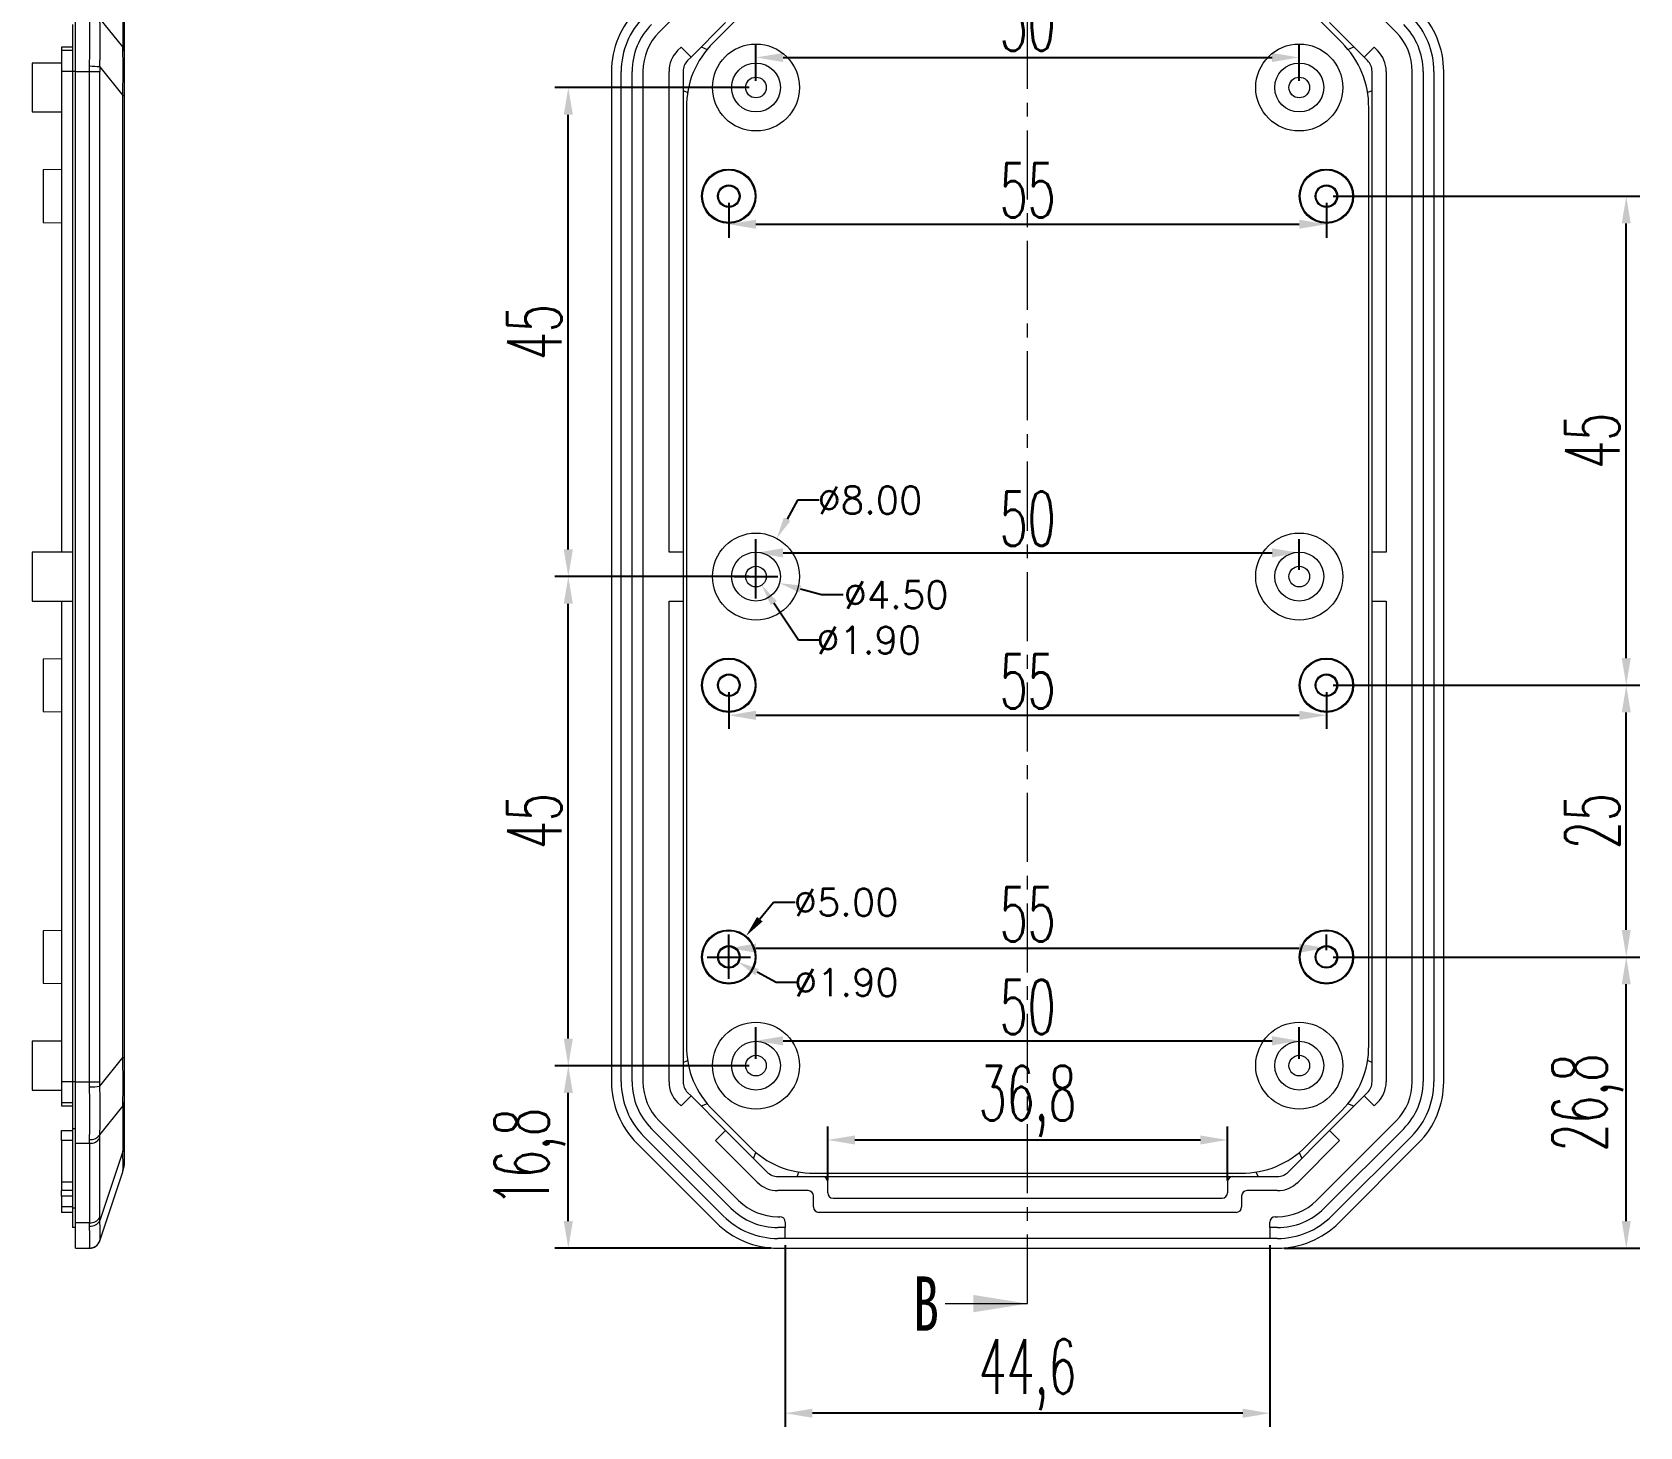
# Model space of a CAD drawing. Header units: inches. Extents: x 1153 to 4140, y 573 to 968.
# Drawn here: x 1985.4 to 2133.3, y 723.2 to 851.5 of the extents above; entities that cross this region are included whole.
import ezdxf

# ---------------------------------------------------------------- set-up
doc = ezdxf.new("R2010")
doc.units = ezdxf.units.IN
doc.linetypes.add('CENTER', pattern=[10.16, 6.35, -1.27, 1.27, -1.27])
doc.styles.add('SLDTEXTSTYLE2', font='TXT', dxfattribs={"width": 0.6, "bigfont": 'bigfont'})
doc.styles.add('SLDTEXTSTYLE6', font='TXT', dxfattribs={"width": 0.7})
doc.styles.get("Standard").update_dxf_attribs({"font": 'txt', "bigfont": 'gbcbig.shx'})
doc.dimstyles.new('2.5', dxfattribs={"dimtxt": 2.5, "dimasz": 2, "dimexe": 0.18, "dimexo": 0.0625, "dimgap": 0.09, "dimtad": 0, "dimtih": 1, "dimtoh": 1, "dimzin": 0, "dimdsep": 46, "dimtxsty": 'Standard', "dimcen": 2, "dimadec": 0, "dimazin": 0, "dimtfac": 1, "dimtofl": 0, "dimtmove": 0, "dimatfit": 3, "dimfxl": 1, "dimtolj": 1, "dimtzin": 0, "dimarcsym": 0})
doc.dimstyles.new('5', dxfattribs={"dimtxt": 5, "dimasz": 2.5, "dimexe": 1.25, "dimexo": 0.625, "dimtad": 1, "dimtxsty": 'SLDTEXTSTYLE2', "dimcen": 2.5, "dimclrd": 256, "dimclre": 256, "dimclrt": 256, "dimadec": 0, "dimazin": 0, "dimtfac": 1, "dimtmove": 0, "dimatfit": 3, "dimfxl": 1, "dimarcsym": 0})

# ---------------------------------------------------------------- blocks, each defined once
blk = doc.blocks.new('*D67')
at = {"lineweight": -2, "transparency": 16777216}
for p, q in [((2052, 847.02), (2052, 850.41)), ((2102, 847.02), (2102, 850.41)), ((2054.5, 849.16), (2099.5, 849.16))]:
    blk.add_line(p, q, dxfattribs=at)
at = {"transparency": 16777216}
for points in [[(2054.5, 849.57), (2054.5, 848.74), (2052, 849.16)], [(2099.5, 849.57), (2099.5, 848.74), (2102, 849.16)]]:
    blk.add_solid(points, dxfattribs=at)
at = {"layer": 'Defpoints', "color": 0, "transparency": 16777216}
for p in [(2102, 849.16), (2052, 846.39), (2102, 846.39)]:
    blk.add_point(p, dxfattribs=at)
at = {"transparency": 16777216, "insert": (2077, 852.28), "char_height": 5, "attachment_point": 5, "style": 'SLDTEXTSTYLE2'}
blk.add_mtext('50', dxfattribs=at)
blk = doc.blocks.new('*D68')
at = {"lineweight": -2, "transparency": 16777216}
for p, q in [((2049.5, 835.77), (2049.5, 832.56)), ((2104.5, 835.77), (2104.5, 832.56)), ((2052, 833.81), (2102, 833.81))]:
    blk.add_line(p, q, dxfattribs=at)
at = {"transparency": 16777216}
for points in [[(2052, 834.23), (2052, 833.4), (2049.5, 833.81)], [(2102, 834.23), (2102, 833.4), (2104.5, 833.81)]]:
    blk.add_solid(points, dxfattribs=at)
at = {"layer": 'Defpoints', "color": 0, "transparency": 16777216}
for p in [(2049.5, 836.39), (2104.5, 836.39), (2104.5, 833.81)]:
    blk.add_point(p, dxfattribs=at)
at = {"transparency": 16777216, "insert": (2077, 836.94), "char_height": 5, "attachment_point": 5, "style": 'SLDTEXTSTYLE2'}
blk.add_mtext('55', dxfattribs=at)
blk = doc.blocks.new('*D69')
at = {"lineweight": -2, "transparency": 16777216}
for p, q in [((2052, 802.02), (2052, 804.83)), ((2054.5, 803.58), (2099.5, 803.58)), ((2102, 802.02), (2102, 804.83))]:
    blk.add_line(p, q, dxfattribs=at)
at = {"transparency": 16777216}
for points in [[(2054.5, 804), (2054.5, 803.16), (2052, 803.58)], [(2099.5, 804), (2099.5, 803.16), (2102, 803.58)]]:
    blk.add_solid(points, dxfattribs=at)
at = {"layer": 'Defpoints', "color": 0, "transparency": 16777216}
for p in [(2102, 803.58), (2052, 801.39), (2102, 801.39)]:
    blk.add_point(p, dxfattribs=at)
at = {"transparency": 16777216, "insert": (2077, 806.71), "char_height": 5, "attachment_point": 5, "style": 'SLDTEXTSTYLE2'}
blk.add_mtext('50', dxfattribs=at)
blk = doc.blocks.new('*D70')
at = {"lineweight": -2, "transparency": 16777216}
for p, q in [((2049.5, 790.77), (2049.5, 787.38)), ((2104.5, 790.77), (2104.5, 787.38)), ((2052, 788.63), (2102, 788.63))]:
    blk.add_line(p, q, dxfattribs=at)
at = {"transparency": 16777216}
for points in [[(2052, 789.05), (2052, 788.21), (2049.5, 788.63)], [(2102, 789.05), (2102, 788.21), (2104.5, 788.63)]]:
    blk.add_solid(points, dxfattribs=at)
at = {"layer": 'Defpoints', "color": 0, "transparency": 16777216}
for p in [(2049.5, 791.39), (2104.5, 791.39), (2104.5, 788.63)]:
    blk.add_point(p, dxfattribs=at)
at = {"transparency": 16777216, "insert": (2077, 791.75), "char_height": 5, "attachment_point": 5, "style": 'SLDTEXTSTYLE2'}
blk.add_mtext('55', dxfattribs=at)
blk = doc.blocks.new('*D71')
at = {"lineweight": -2, "transparency": 16777216}
for p, q in [((2049.5, 767.02), (2049.5, 768.46)), ((2104.5, 767.02), (2104.5, 768.46)), ((2052, 767.21), (2102, 767.21))]:
    blk.add_line(p, q, dxfattribs=at)
at = {"transparency": 16777216}
for points in [[(2052, 767.62), (2052, 766.79), (2049.5, 767.21)], [(2102, 767.62), (2102, 766.79), (2104.5, 767.21)]]:
    blk.add_solid(points, dxfattribs=at)
at = {"layer": 'Defpoints', "color": 0, "transparency": 16777216}
for p in [(2104.5, 767.21), (2049.5, 766.39), (2104.5, 766.39)]:
    blk.add_point(p, dxfattribs=at)
at = {"transparency": 16777216, "insert": (2077, 770.33), "char_height": 5, "attachment_point": 5, "style": 'SLDTEXTSTYLE2'}
blk.add_mtext('55', dxfattribs=at)
blk = doc.blocks.new('*D72')
at = {"lineweight": -2, "transparency": 16777216}
for p, q in [((2052, 757.02), (2052, 759.93)), ((2102, 757.02), (2102, 759.93)), ((2054.5, 758.68), (2099.5, 758.68))]:
    blk.add_line(p, q, dxfattribs=at)
at = {"transparency": 16777216}
for points in [[(2054.5, 759.1), (2054.5, 758.26), (2052, 758.68)], [(2099.5, 759.1), (2099.5, 758.26), (2102, 758.68)]]:
    blk.add_solid(points, dxfattribs=at)
at = {"layer": 'Defpoints', "color": 0, "transparency": 16777216}
for p in [(2102, 758.68), (2052, 756.39), (2102, 756.39)]:
    blk.add_point(p, dxfattribs=at)
at = {"transparency": 16777216, "insert": (2077, 761.8), "char_height": 5, "attachment_point": 5, "style": 'SLDTEXTSTYLE2'}
blk.add_mtext('50', dxfattribs=at)
blk = doc.blocks.new('*D73')
at = {"lineweight": -2, "transparency": 16777216}
for p, q in [((2105.13, 766.39), (2133.35, 766.39)), ((2132.1, 742.09), (2132.1, 763.89)), ((2100.61, 739.59), (2133.35, 739.59))]:
    blk.add_line(p, q, dxfattribs=at)
at = {"transparency": 16777216}
for points in [[(2131.68, 763.89), (2132.51, 763.89), (2132.1, 766.39)], [(2131.68, 742.09), (2132.51, 742.09), (2132.1, 739.59)]]:
    blk.add_solid(points, dxfattribs=at)
at = {"layer": 'Defpoints', "color": 0, "transparency": 16777216}
for p in [(2104.5, 766.39), (2132.1, 766.39), (2099.99, 739.59)]:
    blk.add_point(p, dxfattribs=at)
at = {"transparency": 16777216, "insert": (2128.56, 752.99), "char_height": 5, "attachment_point": 5, "rotation": 90, "style": 'SLDTEXTSTYLE2'}
blk.add_mtext('26,8', dxfattribs=at)
blk = doc.blocks.new('*D74')
at = {"lineweight": -2, "transparency": 16777216}
for p, q in [((2105.13, 791.39), (2133.35, 791.39)), ((2132.1, 768.89), (2132.1, 788.89)), ((2105.13, 766.39), (2133.35, 766.39))]:
    blk.add_line(p, q, dxfattribs=at)
at = {"transparency": 16777216}
for points in [[(2131.68, 788.89), (2132.51, 788.89), (2132.1, 791.39)], [(2131.68, 768.89), (2132.51, 768.89), (2132.1, 766.39)]]:
    blk.add_solid(points, dxfattribs=at)
at = {"layer": 'Defpoints', "color": 0, "transparency": 16777216}
for p in [(2104.5, 791.39), (2132.1, 791.39), (2104.5, 766.39)]:
    blk.add_point(p, dxfattribs=at)
at = {"transparency": 16777216, "insert": (2128.97, 778.89), "char_height": 5, "attachment_point": 5, "rotation": 90, "style": 'SLDTEXTSTYLE2'}
blk.add_mtext('25', dxfattribs=at)
blk = doc.blocks.new('*D75')
at = {"lineweight": -2, "transparency": 16777216}
for p, q in [((2105.13, 836.39), (2133.35, 836.39)), ((2132.1, 793.89), (2132.1, 833.89)), ((2105.13, 791.39), (2133.35, 791.39))]:
    blk.add_line(p, q, dxfattribs=at)
at = {"transparency": 16777216}
for points in [[(2131.68, 833.89), (2132.51, 833.89), (2132.1, 836.39)], [(2131.68, 793.89), (2132.51, 793.89), (2132.1, 791.39)]]:
    blk.add_solid(points, dxfattribs=at)
at = {"layer": 'Defpoints', "color": 0, "transparency": 16777216}
for p in [(2104.5, 836.39), (2132.1, 836.39), (2104.5, 791.39)]:
    blk.add_point(p, dxfattribs=at)
at = {"transparency": 16777216, "insert": (2128.97, 813.89), "char_height": 5, "attachment_point": 5, "rotation": 90, "style": 'SLDTEXTSTYLE2'}
blk.add_mtext('45', dxfattribs=at)
blk = doc.blocks.new('*D76')
at = {"lineweight": -2, "transparency": 16777216}
for p, q in [((2051.38, 756.39), (2033.48, 756.39)), ((2034.73, 742.09), (2034.73, 753.89)), ((2053.39, 739.59), (2033.48, 739.59))]:
    blk.add_line(p, q, dxfattribs=at)
at = {"transparency": 16777216}
for points in [[(2034.31, 753.89), (2035.15, 753.89), (2034.73, 756.39)], [(2034.31, 742.09), (2035.15, 742.09), (2034.73, 739.59)]]:
    blk.add_solid(points, dxfattribs=at)
at = {"layer": 'Defpoints', "color": 0, "transparency": 16777216}
for p in [(2034.73, 756.39), (2052, 756.39), (2054.01, 739.59)]:
    blk.add_point(p, dxfattribs=at)
at = {"transparency": 16777216, "insert": (2031.19, 747.99), "char_height": 5, "attachment_point": 5, "rotation": 90, "style": 'SLDTEXTSTYLE2'}
blk.add_mtext('16,8', dxfattribs=at)
blk = doc.blocks.new('*D77')
at = {"lineweight": -2, "transparency": 16777216}
for p, q in [((2051.38, 801.39), (2033.48, 801.39)), ((2034.73, 758.89), (2034.73, 798.89)), ((2051.38, 756.39), (2033.48, 756.39))]:
    blk.add_line(p, q, dxfattribs=at)
at = {"transparency": 16777216}
for points in [[(2034.31, 798.89), (2035.15, 798.89), (2034.73, 801.39)], [(2034.31, 758.89), (2035.15, 758.89), (2034.73, 756.39)]]:
    blk.add_solid(points, dxfattribs=at)
at = {"layer": 'Defpoints', "color": 0, "transparency": 16777216}
for p in [(2034.73, 801.39), (2052, 801.39), (2052, 756.39)]:
    blk.add_point(p, dxfattribs=at)
at = {"transparency": 16777216, "insert": (2031.61, 778.89), "char_height": 5, "attachment_point": 5, "rotation": 90, "style": 'SLDTEXTSTYLE2'}
blk.add_mtext('45', dxfattribs=at)
blk = doc.blocks.new('*D78')
at = {"lineweight": -2, "transparency": 16777216}
for p, q in [((2051.38, 846.39), (2033.48, 846.39)), ((2034.73, 803.89), (2034.73, 843.89)), ((2051.38, 801.39), (2033.48, 801.39))]:
    blk.add_line(p, q, dxfattribs=at)
at = {"transparency": 16777216}
for points in [[(2034.31, 843.89), (2035.15, 843.89), (2034.73, 846.39)], [(2034.31, 803.89), (2035.15, 803.89), (2034.73, 801.39)]]:
    blk.add_solid(points, dxfattribs=at)
at = {"layer": 'Defpoints', "color": 0, "transparency": 16777216}
for p in [(2034.73, 846.39), (2052, 846.39), (2052, 801.39)]:
    blk.add_point(p, dxfattribs=at)
at = {"transparency": 16777216, "insert": (2031.61, 823.89), "char_height": 5, "attachment_point": 5, "rotation": 90, "style": 'SLDTEXTSTYLE2'}
blk.add_mtext('45', dxfattribs=at)
blk = doc.blocks.new('*D82')
at = {"lineweight": -2, "transparency": 16777216}
for p, q in [((2054.7, 739.87), (2054.7, 723.16)), ((2099.3, 739.87), (2099.3, 723.16)), ((2096.8, 724.41), (2057.2, 724.41))]:
    blk.add_line(p, q, dxfattribs=at)
at = {"transparency": 16777216}
for points in [[(2057.2, 724.83), (2057.2, 723.99), (2054.7, 724.41)], [(2096.8, 724.83), (2096.8, 723.99), (2099.3, 724.41)]]:
    blk.add_solid(points, dxfattribs=at)
at = {"layer": 'Defpoints', "color": 0, "transparency": 16777216}
for p in [(2054.7, 740.49), (2099.3, 740.49), (2054.7, 724.41)]:
    blk.add_point(p, dxfattribs=at)
at = {"transparency": 16777216, "insert": (2077, 727.95), "char_height": 5, "attachment_point": 5, "style": 'SLDTEXTSTYLE2'}
blk.add_mtext('44,6', dxfattribs=at)
blk = doc.blocks.new('*D83')
at = {"lineweight": -2, "transparency": 16777216}
for p, q in [((2058.6, 745.82), (2058.6, 750.81)), ((2095.4, 745.82), (2095.4, 750.81)), ((2061.1, 749.56), (2092.9, 749.56))]:
    blk.add_line(p, q, dxfattribs=at)
at = {"transparency": 16777216}
for points in [[(2061.1, 749.97), (2061.1, 749.14), (2058.6, 749.56)], [(2092.9, 749.97), (2092.9, 749.14), (2095.4, 749.56)]]:
    blk.add_solid(points, dxfattribs=at)
at = {"layer": 'Defpoints', "color": 0, "transparency": 16777216}
for p in [(2095.4, 749.56), (2058.6, 745.19), (2095.4, 745.19)]:
    blk.add_point(p, dxfattribs=at)
at = {"transparency": 16777216, "insert": (2077, 753.1), "char_height": 5, "attachment_point": 5, "style": 'SLDTEXTSTYLE2'}
blk.add_mtext('36,8', dxfattribs=at)
blk = doc.blocks.new('*D84')
at = {"color": 0, "lineweight": -2, "transparency": 16777216}
for p, q in [((2055.82, 808.43), (2054.86, 806.67)), ((2057.82, 808.43), (2055.82, 808.43)), ((2052, 799.39), (2052, 803.39)), ((2050, 801.39), (2054, 801.39))]:
    blk.add_line(p, q, dxfattribs=at)
at = {"color": 0, "transparency": 16777216}
blk.add_solid([(2054.57, 806.83), (2055.16, 806.51), (2053.91, 804.91)], dxfattribs=at)
at = {"layer": 'Defpoints', "color": 0, "transparency": 16777216}
for p in [(2053.91, 804.91), (2050.09, 797.88)]:
    blk.add_point(p, dxfattribs=at)
at = {"color": 0, "transparency": 16777216, "insert": (2062.49, 808.43), "char_height": 2.5, "attachment_point": 5}
blk.add_mtext('\\A1;∅8.00', dxfattribs=at)
blk = doc.blocks.new('*D85')
at = {"color": 0, "lineweight": -2, "transparency": 16777216}
for p, q in [((2052, 799.39), (2052, 803.39)), ((2050, 801.39), (2054, 801.39)), ((2058.02, 799.71), (2056.09, 800.25)), ((2060.02, 799.71), (2058.02, 799.71))]:
    blk.add_line(p, q, dxfattribs=at)
at = {"color": 0, "transparency": 16777216}
blk.add_solid([(2056.18, 800.57), (2056, 799.93), (2054.17, 800.79)], dxfattribs=at)
at = {"layer": 'Defpoints', "color": 0, "transparency": 16777216}
for p in [(2049.83, 802), (2054.17, 800.79)]:
    blk.add_point(p, dxfattribs=at)
at = {"color": 0, "transparency": 16777216, "insert": (2064.9, 799.71), "char_height": 2.5, "attachment_point": 5}
blk.add_mtext('\\A1;∅4.50', dxfattribs=at)
blk = doc.blocks.new('*D86')
at = {"color": 0, "lineweight": -2, "transparency": 16777216}
for p, q in [((2052, 799.39), (2052, 803.39)), ((2050, 801.39), (2054, 801.39)), ((2055.92, 795.54), (2053.64, 798.94)), ((2057.92, 795.54), (2055.92, 795.54))]:
    blk.add_line(p, q, dxfattribs=at)
at = {"color": 0, "transparency": 16777216}
blk.add_solid([(2053.92, 799.13), (2053.36, 798.76), (2052.53, 800.61)], dxfattribs=at)
at = {"layer": 'Defpoints', "color": 0, "transparency": 16777216}
for p in [(2051.47, 802.18), (2052.53, 800.61)]:
    blk.add_point(p, dxfattribs=at)
at = {"color": 0, "transparency": 16777216, "insert": (2062.38, 795.54), "char_height": 2.5, "attachment_point": 5}
blk.add_mtext('\\A1;∅1.90', dxfattribs=at)
blk = doc.blocks.new('*D87')
at = {"color": 0, "lineweight": -2, "transparency": 16777216}
for p, q in [((2049.5, 764.39), (2049.5, 768.39)), ((2047.5, 766.39), (2051.5, 766.39)), ((2053.86, 764.04), (2052.1, 764.99)), ((2055.86, 764.04), (2053.86, 764.04))]:
    blk.add_line(p, q, dxfattribs=at)
at = {"color": 0, "transparency": 16777216}
blk.add_solid([(2052.26, 765.29), (2051.94, 764.7), (2050.34, 765.94)], dxfattribs=at)
at = {"layer": 'Defpoints', "color": 0, "transparency": 16777216}
for p in [(2048.66, 766.85), (2050.34, 765.94)]:
    blk.add_point(p, dxfattribs=at)
at = {"color": 0, "transparency": 16777216, "insert": (2060.32, 764.04), "char_height": 2.5, "attachment_point": 5}
blk.add_mtext('\\A1;∅1.90', dxfattribs=at)
blk = doc.blocks.new('*D88')
at = {"color": 0, "lineweight": -2, "transparency": 16777216}
for p, q in [((2053.62, 771.42), (2052.36, 769.87)), ((2055.62, 771.42), (2053.62, 771.42)), ((2049.5, 764.39), (2049.5, 768.39)), ((2047.5, 766.39), (2051.5, 766.39))]:
    blk.add_line(p, q, dxfattribs=at)
at = {"color": 0, "transparency": 16777216}
blk.add_solid([(2052.1, 770.08), (2052.61, 769.66), (2051.09, 768.33)], dxfattribs=at)
at = {"layer": 'Defpoints', "color": 0, "transparency": 16777216}
for p in [(2051.09, 768.33), (2047.91, 764.46)]:
    blk.add_point(p, dxfattribs=at)
at = {"color": 0, "transparency": 16777216, "insert": (2060.3, 771.42), "char_height": 2.5, "attachment_point": 5}
blk.add_mtext('\\A1;∅5.00', dxfattribs=at)

msp = doc.modelspace()

# ---------------------------------------------------------------- linework, layer by layer
at = {"color": 1, "linetype": 'CENTER', "lineweight": 0}
msp.add_line((2077, 734.498), (2077, 867.37), dxfattribs=at)
at = {"color": 7, "linetype": 'Continuous', "lineweight": 15}
for p, q in [((2050.408, 858.801), (2043.094, 851.487)), ((2110.907, 851.487), (2103.593, 858.801)), ((1993.731, 854.304), (1993.731, 850.132)), ((2051.368, 853.812), (2048.084, 850.527)), ((2105.917, 850.527), (2102.633, 853.812)), ((1989.385, 847.881), (1989.385, 853.538)), ((1993.731, 850.132), (1991.617, 852.759)), ((1993.885, 849.461), (1993.885, 853.633)), ((2049.208, 852.369), (2046.026, 849.187)), ((2107.975, 849.187), (2104.793, 852.369)), ((1989.085, 852.194), (1989.085, 847.881)), ((1989.085, 850.106), (1988.085, 850.106)), ((1988.085, 850.106), (1988.085, 849.79)), ((1988.085, 849.79), (1988.085, 847.881)), ((2044.791, 849.79), (2045.107, 850.106)), ((2045.107, 850.106), (2046.026, 849.187)), ((2046.968, 850.128), (2047.514, 849.902)), ((2106.487, 849.902), (2107.033, 850.128)), ((2108.894, 850.106), (2107.975, 849.187)), ((2108.894, 850.106), (2109.21, 849.79)), ((1988.085, 848.645), (1985.385, 848.645)), ((1985.385, 848.645), (1985.385, 846.395)), ((1988.085, 847.881), (1988.085, 803.638)), ((1989.085, 847.881), (1989.085, 754.908)), ((1989.385, 754.908), (1989.385, 847.881)), ((1989.385, 847.881), (1990.664, 847.881)), ((1990.664, 847.881), (1991.613, 847.881)), ((1990.664, 754.908), (1990.664, 847.881)), ((1991.613, 754.908), (1991.613, 847.881)), ((1991.617, 848.287), (1993.731, 845.66)), ((2038.7, 847.881), (2038.7, 754.908)), ((2039.6, 754.908), (2039.6, 847.881)), ((2040.6, 754.908), (2040.6, 847.881)), ((2041.6, 847.881), (2041.6, 754.908)), ((2044, 803.638), (2044, 847.881)), ((2045.3, 847.881), (2045.3, 803.639)), ((2046.026, 849.187), (2045.711, 848.871)), ((2108.29, 848.871), (2107.975, 849.187)), ((2108.7, 803.639), (2108.7, 847.881)), ((2110, 847.881), (2110, 803.638)), ((2112.4, 754.908), (2112.4, 847.881)), ((2113.4, 847.881), (2113.4, 754.908)), ((2114.4, 847.881), (2114.4, 754.908)), ((2115.3, 754.908), (2115.3, 847.881)), ((1985.385, 846.395), (1985.385, 844.145)), ((1993.731, 757.13), (1993.731, 845.66)), ((1993.731, 845.66), (1993.885, 845.66)), ((1993.885, 757.13), (1993.885, 845.66)), ((2045.708, 845.934), (2045.3, 846.103)), ((2108.7, 846.103), (2108.292, 845.934)), ((1985.385, 844.145), (1988.085, 844.145)), ((2045.6, 844.532), (2045.6, 758.258)), ((2108.4, 758.258), (2108.4, 844.532)), ((1988.085, 838.837), (1986.385, 838.808)), ((1986.385, 838.808), (1986.385, 833.982)), ((1986.385, 833.982), (1988.085, 833.952)), ((1988.085, 803.645), (1985.385, 803.645)), ((1985.385, 803.645), (1985.385, 801.395)), ((1989.085, 803.638), (1988.085, 803.638)), ((2045.3, 803.639), (2044, 803.638)), ((2045.3, 803.639), (2045.3, 799.139)), ((2110, 803.638), (2108.7, 803.639)), ((2108.7, 799.139), (2108.7, 803.639)), ((1985.385, 801.395), (1985.385, 799.145)), ((1985.385, 799.145), (1989.085, 799.145)), ((1988.085, 799.139), (1989.085, 799.139)), ((1988.085, 799.139), (1988.085, 799.138)), ((1988.085, 799.138), (1989.085, 799.138)), ((1988.085, 799.138), (1988.085, 754.908)), ((2044, 799.138), (2045.3, 799.139)), ((2044, 754.908), (2044, 799.138)), ((2045.3, 799.139), (2045.3, 754.908)), ((2108.7, 799.139), (2110, 799.138)), ((2108.7, 754.908), (2108.7, 799.139)), ((2110, 799.138), (2110, 754.908)), ((1988.085, 793.837), (1986.385, 793.808)), ((1986.385, 793.808), (1986.385, 788.982)), ((1986.385, 788.982), (1988.085, 788.952)), ((1988.085, 768.837), (1986.385, 768.808)), ((1986.385, 768.808), (1986.385, 763.982)), ((1986.385, 763.982), (1988.085, 763.952)), ((1988.085, 758.645), (1985.385, 758.645)), ((1985.385, 758.645), (1985.385, 756.395)), ((1985.385, 756.395), (1985.385, 754.145)), ((1991.617, 754.503), (1993.731, 757.13)), ((1993.731, 757.13), (1993.885, 757.13)), ((2045.3, 756.686), (2045.708, 756.855)), ((2108.7, 756.686), (2108.292, 756.855)), ((1988.085, 754.908), (1988.085, 752.999)), ((1989.085, 754.908), (1989.085, 750.595)), ((1989.385, 754.908), (1990.664, 754.908)), ((1989.385, 749.252), (1989.385, 754.908)), ((1990.664, 754.908), (1991.613, 754.908)), ((1985.385, 754.145), (1988.085, 754.145)), ((1993.885, 749.156), (1993.885, 753.328)), ((2046.026, 753.603), (2045.107, 752.683)), ((2045.711, 753.919), (2046.026, 753.603)), ((2046.026, 753.603), (2049.208, 750.421)), ((2104.793, 750.421), (2107.975, 753.603)), ((2107.975, 753.603), (2108.29, 753.919)), ((2108.894, 752.683), (2107.975, 753.603)), ((1988.085, 752.999), (1988.085, 752.683)), ((1988.085, 752.683), (1989.085, 752.683)), ((1991.617, 750.03), (1993.731, 752.658)), ((1993.731, 752.658), (1993.731, 748.485)), ((2045.107, 752.683), (2044.791, 752.999)), ((2047.514, 752.888), (2046.968, 752.661)), ((2048.084, 752.262), (2051.368, 748.978)), ((2102.633, 748.978), (2105.917, 752.262)), ((2107.033, 752.661), (2106.487, 752.888)), ((2109.21, 752.999), (2108.894, 752.683)), ((1988.085, 749.501), (1988.085, 750.421)), ((1988.085, 750.421), (1989.085, 750.421)), ((1989.085, 750.595), (1989.085, 743.281)), ((2049.701, 743.281), (2042.387, 750.595)), ((2043.094, 751.302), (2050.408, 743.989)), ((2048.289, 749.501), (2049.208, 750.421)), ((2049.208, 750.421), (2053.024, 746.605)), ((2100.977, 746.605), (2104.793, 750.421)), ((2103.593, 743.989), (2110.907, 751.302)), ((2111.614, 750.595), (2104.3, 743.281)), ((2105.712, 749.501), (2104.793, 750.421)), ((1988.085, 749.501), (1988.085, 745.686)), ((1989.085, 749.501), (1988.085, 749.501)), ((1989.385, 749.252), (1990.664, 749.252)), ((1989.385, 741.938), (1989.385, 749.252)), ((1990.664, 749.252), (1990.664, 741.938)), ((1991.613, 742.421), (1991.613, 749.735)), ((2041.044, 749.252), (2048.357, 741.938)), ((2048.994, 742.574), (2041.68, 749.888)), ((2052.105, 745.686), (2048.289, 749.501)), ((2105.712, 749.501), (2101.896, 745.686)), ((2112.321, 749.888), (2105.007, 742.574)), ((2105.644, 741.938), (2112.957, 749.252)), ((1993.731, 748.485), (1991.617, 742.143)), ((2051.767, 747.862), (2051.993, 748.408)), ((2102.008, 748.408), (2102.234, 747.862)), ((1991.617, 740.29), (1993.731, 746.633)), ((1993.747, 746.797), (1993.846, 747.101)), ((2054.014, 746.195), (2058.1, 746.195)), ((2055.792, 746.195), (2055.961, 746.603)), ((2057.363, 746.495), (2096.638, 746.495)), ((2058.1, 746.195), (2095.9, 746.195)), ((2095.9, 746.195), (2099.987, 746.195)), ((2098.209, 746.195), (2098.04, 746.603)), ((1988.085, 745.686), (1988.085, 744.895)), ((1989.085, 744.895), (1988.085, 744.895)), ((1988.085, 744.395), (1988.085, 744.895)), ((1988.085, 744.395), (1988.085, 743.395)), ((2056.8, 744.895), (2054.014, 744.895)), ((2057.3, 743.395), (2057.3, 744.395)), ((2058.6, 744.695), (2058.6, 745.695)), ((2095.4, 745.695), (2095.4, 744.695)), ((2096.7, 744.395), (2096.7, 743.395)), ((2099.987, 744.895), (2097.2, 744.895)), ((1988.085, 743.395), (1988.085, 742.895)), ((1989.085, 742.895), (1988.085, 742.895)), ((1989.085, 743.281), (1989.085, 741.495)), ((2096.2, 742.895), (2057.8, 742.895)), ((2059.1, 744.195), (2094.9, 744.195)), ((1989.385, 741.495), (1989.085, 741.495)), ((1990.664, 741.938), (1989.385, 741.938)), ((1989.385, 739.595), (1989.385, 741.938)), ((2054.014, 742.495), (2054.2, 742.495)), ((2054.7, 741.495), (2054.014, 741.495)), ((2054.7, 741.995), (2054.7, 741.495)), ((2054.7, 740.495), (2054.7, 741.495)), ((2099.3, 741.495), (2099.3, 741.995)), ((2099.987, 741.495), (2099.3, 741.495)), ((2099.3, 741.495), (2099.3, 740.495)), ((2099.8, 742.495), (2099.987, 742.495)), ((2099.987, 740.495), (2054.014, 740.495)), ((1989.385, 739.595), (1990.664, 739.595)), ((2054.014, 739.595), (2099.987, 739.595))]:
    msp.add_line(p, q, dxfattribs=at)
at = {"color": 8, "linetype": 'Continuous', "lineweight": 15}
for p, q in [((1989.085, 849.79), (1988.085, 849.79)), ((1989.085, 847.881), (1988.085, 847.881)), ((1989.385, 847.881), (1989.085, 847.881)), ((1989.085, 754.908), (1988.085, 754.908)), ((1989.385, 754.908), (1989.085, 754.908)), ((1988.085, 752.999), (1989.085, 752.999)), ((1989.385, 750.595), (1989.085, 750.595)), ((1989.085, 745.686), (1988.085, 745.686)), ((1989.085, 744.395), (1988.085, 744.395)), ((1989.085, 743.395), (1988.085, 743.395)), ((1989.385, 743.281), (1989.085, 743.281))]:
    msp.add_line(p, q, dxfattribs=at)
at = {"color": 7, "linetype": 'Continuous', "lineweight": 0}
msp.add_line((2069.4, 734.498), (2077, 734.498), dxfattribs=at)
at = {"color": 7, "linetype": 'Continuous', "lineweight": 15}
for centre, radius in [((2052, 846.395), 4), ((2102, 846.395), 4), ((2052, 846.395), 2.25), ((2102, 846.395), 2.25), ((2052, 846.395), 0.95), ((2102, 846.395), 0.95), ((2049.5, 836.395), 2.5), ((2049.5, 836.395), 2.413), ((2104.5, 836.395), 2.5), ((2104.5, 836.395), 2.413), ((2049.5, 836.395), 1.037), ((2049.5, 836.395), 0.95), ((2104.5, 836.395), 1.037), ((2104.5, 836.395), 0.95), ((2052, 801.395), 4), ((2102, 801.395), 4), ((2052, 801.395), 2.25), ((2102, 801.395), 2.25), ((2052, 801.395), 0.95), ((2102, 801.395), 0.95), ((2049.5, 791.395), 2.5), ((2049.5, 791.395), 2.413), ((2104.5, 791.395), 2.5), ((2104.5, 791.395), 2.413), ((2049.5, 791.395), 1.037), ((2049.5, 791.395), 0.95), ((2104.5, 791.395), 1.037), ((2104.5, 791.395), 0.95), ((2049.5, 766.395), 2.5), ((2049.5, 766.395), 2.413), ((2104.5, 766.395), 2.5), ((2104.5, 766.395), 2.413), ((2049.5, 766.395), 1.037), ((2049.5, 766.395), 0.95), ((2104.5, 766.395), 1.037), ((2104.5, 766.395), 0.95), ((2052, 756.395), 4), ((2102, 756.395), 4), ((2052, 756.395), 2.25), ((2102, 756.395), 2.25), ((2052, 756.395), 0.95), ((2102, 756.395), 0.95)]:
    msp.add_circle(centre, radius, dxfattribs=at)
for centre, radius, start, end in [((2046.7, 847.881), 8, 135, 180), ((2046.7, 847.881), 7.1, 135, 180), ((2107.3, 847.881), 7.1, 0, 45), ((2107.3, 847.881), 8, 0, 45), ((2046.7, 847.881), 6.1, 135, 180), ((2046.7, 847.881), 5.1, 135, 180), ((2107.3, 847.881), 5.1, 0, 45), ((2107.3, 847.881), 6.1, 0, 45), ((1992.317, 849.454), 1.568, 0.25137, 25.59942), ((2046.7, 847.881), 2.7, 135, 180), ((2107.3, 847.881), 2.7, 0, 45), ((1990.664, 840.48), 7.865, 83.0381, 89.96669), ((2046.7, 847.881), 1.4, 135, 180), ((2107.3, 847.881), 1.4, 0, 45), ((2046.7, 754.908), 8, 180, 225), ((2046.7, 754.908), 7.1, 180, 225), ((2046.7, 754.908), 6.1, 180, 225), ((2046.7, 754.908), 5.1, 180, 225), ((2046.7, 754.908), 2.7, 180, 225), ((2046.7, 754.908), 1.4, 180, 225), ((2107.3, 754.908), 1.4, 315, 0), ((2107.3, 754.908), 2.7, 315, 0), ((2107.3, 754.908), 5.1, 315, 0), ((2107.3, 754.908), 6.1, 315, 0), ((2107.3, 754.908), 7.1, 315, 0), ((2107.3, 754.908), 8, 315, 0), ((1990.664, 762.309), 7.865, 270.03331, 276.9619), ((1992.317, 753.335), 1.568, 334.40058, 359.74863), ((1990.738, 750.279), 1.03, 265.88916, 328.12232), ((1990.768, 750.616), 1.032, 264.48464, 325.40927), ((1992.317, 749.163), 1.568, 334.40049, 359.74872), ((1990.885, 747.582), 3, 341.56505, 0), ((2054.014, 747.595), 1.4, 225, 270), ((2058.1, 745.695), 0.5, 0, 90), ((2095.9, 745.695), 0.5, 90, 180), ((2099.987, 747.595), 1.4, 270, 315), ((2054.014, 747.595), 2.7, 225, 270), ((2056.8, 744.395), 0.5, 0, 90), ((2059.1, 744.695), 0.5, 180, 270), ((2094.9, 744.695), 0.5, 270, 0), ((2097.2, 744.395), 0.5, 90, 180), ((2099.987, 747.595), 2.7, 270, 315), ((2054.014, 747.595), 6.1, 225, 270), ((2054.014, 747.595), 5.1, 225, 270), ((2057.8, 743.395), 0.5, 180, 270), ((2096.2, 743.395), 0.5, 270, 0), ((2099.987, 747.595), 5.1, 270, 315), ((2099.987, 747.595), 6.1, 270, 315), ((1990.738, 742.965), 1.03, 265.88922, 328.12261), ((1990.719, 742.65), 1.032, 267.20875, 330.55508), ((2054.014, 747.595), 8, 225, 270), ((2054.014, 747.595), 7.1, 225, 270), ((2054.2, 741.995), 0.5, 0, 90), ((2099.8, 741.995), 0.5, 90, 180), ((2099.987, 747.595), 7.1, 270, 315), ((2099.987, 747.595), 8, 270, 315), ((1990.664, 740.595), 1, 270, 341.56505), ((1990.67, 740.607), 0.998, 269.8977, 341.53352)]:
    msp.add_arc(centre, radius, start, end, dxfattribs=at)
for points, knots in [([(1990.668, 848.345), (1990.67, 848.439), (1990.673, 848.626), (1990.677, 848.906), (1990.681, 849.185), (1990.684, 849.462), (1990.686, 849.738), (1990.688, 850.011), (1990.69, 850.281), (1990.691, 850.548), (1990.691, 850.812), (1990.691, 851.073), (1990.691, 851.329), (1990.69, 851.582), (1990.688, 851.829), (1990.686, 852.072), (1990.684, 852.309), (1990.681, 852.541), (1990.677, 852.767), (1990.673, 852.988), (1990.67, 853.13), (1990.668, 853.2)], [0, 0, 0, 0, 0.0526358, 0.1052702, 0.1579034, 0.2105355, 0.2631667, 0.3157971, 0.3684269, 0.4210563, 0.4736855, 0.5263145, 0.5789437, 0.6315731, 0.6842029, 0.7368333, 0.7894645, 0.8420966, 0.8947298, 0.9473642, 1, 1, 1, 1]), ([(1991.617, 848.287), (1991.619, 848.378), (1991.624, 848.606), (1991.632, 849.014), (1991.64, 849.545), (1991.645, 850.116), (1991.646, 850.653), (1991.645, 851.124), (1991.642, 851.559), (1991.636, 851.978), (1991.628, 852.381), (1991.621, 852.633), (1991.617, 852.759)], [0, 0, 0, 0, 0.0556245, 0.1392341, 0.2508082, 0.3856401, 0.4999802, 0.5999714, 0.6999586, 0.799947, 0.8999513, 1, 1, 1, 1]), ([(1993.731, 845.66), (1993.733, 845.754), (1993.736, 845.941), (1993.74, 846.219), (1993.743, 846.494), (1993.746, 846.765), (1993.748, 847.032), (1993.75, 847.295), (1993.752, 847.555), (1993.752, 847.81), (1993.753, 848.061), (1993.752, 848.308), (1993.752, 848.552), (1993.75, 848.79), (1993.748, 849.025), (1993.746, 849.256), (1993.743, 849.482), (1993.74, 849.703), (1993.736, 849.921), (1993.733, 850.061), (1993.731, 850.132)], [0, 0, 0, 0, 0.05721063, 0.11384505, 0.16997044, 0.22565581, 0.28097182, 0.33599057, 0.39078531, 0.44543019, 0.5, 0.55456981, 0.60921469, 0.66400943, 0.71902818, 0.77434419, 0.83002956, 0.88615495, 0.94278937, 1, 1, 1, 1]), ([(2048.084, 850.527), (2047.291, 849.735), (2046.637, 848.776), (2045.816, 846.793), (2045.6, 845.652), (2045.6, 844.532)], [0, 0, 0, 0, 0.5, 0.5, 1, 1, 1, 1]), ([(2108.4, 844.532), (2108.4, 845.652), (2108.185, 846.793), (2107.364, 848.776), (2106.71, 849.735), (2105.917, 850.527)], [0, 0, 0, 0, 0.5, 0.5, 1, 1, 1, 1]), ([(1990.664, 847.881), (1990.665, 847.958), (1990.665, 848.113), (1990.667, 848.268), (1990.668, 848.345)], [0, 0, 0, 0, 0.499912, 1, 1, 1, 1]), ([(1991.617, 848.287), (1991.616, 848.219), (1991.614, 848.084), (1991.613, 847.949), (1991.613, 847.881)], [0, 0, 0, 0, 0.50002309, 1, 1, 1, 1]), ([(2045.6, 758.258), (2045.6, 757.137), (2045.816, 755.997), (2046.637, 754.013), (2047.291, 753.055), (2048.084, 752.262)], [0, 0, 0, 0, 0.5, 0.5, 1, 1, 1, 1]), ([(2105.917, 752.262), (2106.71, 753.055), (2107.364, 754.013), (2108.185, 755.997), (2108.4, 757.137), (2108.4, 758.258)], [0, 0, 0, 0, 0.5, 0.5, 1, 1, 1, 1]), ([(1993.731, 752.658), (1993.733, 752.728), (1993.736, 752.868), (1993.74, 753.086), (1993.743, 753.308), (1993.746, 753.534), (1993.748, 753.764), (1993.75, 753.999), (1993.752, 754.238), (1993.752, 754.481), (1993.753, 754.728), (1993.752, 754.98), (1993.752, 755.235), (1993.75, 755.494), (1993.748, 755.757), (1993.746, 756.024), (1993.743, 756.295), (1993.74, 756.57), (1993.736, 756.849), (1993.733, 757.036), (1993.731, 757.13)], [0, 0, 0, 0, 0.0572106, 0.113845, 0.1699704, 0.2256558, 0.2809718, 0.3359906, 0.3907853, 0.4454302, 0.5, 0.5545698, 0.6092147, 0.6640094, 0.7190282, 0.7743442, 0.8300296, 0.886155, 0.9427894, 1, 1, 1, 1]), ([(1990.668, 754.445), (1990.667, 754.522), (1990.665, 754.676), (1990.665, 754.831), (1990.664, 754.908)], [0, 0, 0, 0, 0.5001005, 1, 1, 1, 1]), ([(1990.668, 749.589), (1990.67, 749.66), (1990.673, 749.802), (1990.677, 750.022), (1990.681, 750.248), (1990.684, 750.48), (1990.686, 750.718), (1990.688, 750.96), (1990.69, 751.208), (1990.691, 751.46), (1990.691, 751.717), (1990.691, 751.977), (1990.691, 752.241), (1990.69, 752.509), (1990.688, 752.779), (1990.686, 753.052), (1990.684, 753.327), (1990.681, 753.604), (1990.677, 753.883), (1990.673, 754.163), (1990.67, 754.351), (1990.668, 754.445)], [0, 0, 0, 0, 0.0526358, 0.1052702, 0.1579034, 0.2105355, 0.2631667, 0.3157971, 0.3684269, 0.4210563, 0.4736855, 0.5263145, 0.5789437, 0.6315731, 0.6842029, 0.7368333, 0.7894645, 0.8420966, 0.8947298, 0.9473642, 1, 1, 1, 1]), ([(1991.617, 750.03), (1991.619, 750.1), (1991.624, 750.274), (1991.632, 750.603), (1991.64, 751.054), (1991.645, 751.571), (1991.646, 752.093), (1991.645, 752.576), (1991.642, 753.047), (1991.636, 753.526), (1991.628, 754.012), (1991.621, 754.339), (1991.617, 754.503)], [0, 0, 0, 0, 0.0556245, 0.1392341, 0.2508082, 0.3856401, 0.4999802, 0.5999714, 0.6999586, 0.799947, 0.8999513, 1, 1, 1, 1]), ([(1990.664, 749.252), (1990.665, 749.307), (1990.665, 749.417), (1990.667, 749.532), (1990.668, 749.589)], [0, 0, 0, 0, 0.499912, 1, 1, 1, 1]), ([(2051.368, 748.978), (2052.16, 748.186), (2053.119, 747.531), (2055.102, 746.71), (2056.243, 746.495), (2057.363, 746.495)], [0, 0, 0, 0, 0.5, 0.5, 1, 1, 1, 1]), ([(2096.638, 746.495), (2097.758, 746.495), (2098.899, 746.71), (2100.882, 747.531), (2101.84, 748.186), (2102.633, 748.978)], [0, 0, 0, 0, 0.5, 0.5, 1, 1, 1, 1]), ([(1993.731, 746.633), (1993.733, 746.638), (1993.735, 746.648), (1993.739, 746.673), (1993.742, 746.706), (1993.745, 746.746), (1993.746, 746.78), (1993.747, 746.797)], [0, 0, 0, 0, 0.203337, 0.4048107, 0.6046135, 0.8029427, 1, 1, 1, 1]), ([(1990.668, 741.619), (1990.667, 741.671), (1990.665, 741.775), (1990.665, 741.884), (1990.664, 741.938)], [0, 0, 0, 0, 0.500088, 1, 1, 1, 1]), ([(1990.668, 739.608), (1990.67, 739.615), (1990.673, 739.627), (1990.677, 739.659), (1990.681, 739.7), (1990.684, 739.751), (1990.686, 739.811), (1990.688, 739.882), (1990.69, 739.962), (1990.691, 740.051), (1990.691, 740.149), (1990.691, 740.257), (1990.691, 740.374), (1990.69, 740.5), (1990.688, 740.635), (1990.686, 740.778), (1990.684, 740.93), (1990.681, 741.09), (1990.677, 741.259), (1990.673, 741.434), (1990.67, 741.558), (1990.668, 741.619)], [0, 0, 0, 0, 0.0526358, 0.1052702, 0.1579034, 0.2105355, 0.2631667, 0.3157971, 0.3684269, 0.4210563, 0.4736855, 0.5263145, 0.5789437, 0.6315731, 0.6842029, 0.7368333, 0.7894645, 0.8420966, 0.8947298, 0.9473642, 1, 1, 1, 1]), ([(1991.617, 740.29), (1991.619, 740.298), (1991.624, 740.317), (1991.632, 740.373), (1991.64, 740.479), (1991.645, 740.641), (1991.646, 740.841), (1991.645, 741.053), (1991.642, 741.284), (1991.636, 741.543), (1991.628, 741.827), (1991.621, 742.037), (1991.617, 742.143)], [0, 0, 0, 0, 0.0556245, 0.1392341, 0.2508082, 0.3856401, 0.4999802, 0.5999714, 0.6999586, 0.799947, 0.8999513, 1, 1, 1, 1]), ([(1991.617, 740.29), (1991.616, 740.287), (1991.614, 740.28), (1991.613, 740.279), (1991.613, 740.279)], [0, 0, 0, 0, 0.5000231, 1, 1, 1, 1]), ([(1990.664, 739.595), (1990.665, 739.595), (1990.665, 739.596), (1990.667, 739.604), (1990.668, 739.608)], [0, 0, 0, 0, 0.499912, 1, 1, 1, 1])]:
    msp.add_open_spline(points, degree=3, knots=knots, dxfattribs=at)
for points in [[(1993.885, 845.66), (1993.885, 847.138), (1993.885, 848.416), (1993.885, 849.461)], [(1993.885, 753.328), (1993.885, 754.374), (1993.885, 755.652), (1993.885, 757.13)], [(1991.617, 754.503), (1991.614, 754.638), (1991.613, 754.773), (1991.613, 754.908)], [(1991.613, 749.735), (1991.613, 749.831), (1991.614, 749.929), (1991.617, 750.03)], [(1993.885, 747.582), (1993.885, 747.582), (1993.885, 748.111), (1993.885, 749.156)], [(1991.617, 742.143), (1991.614, 742.233), (1991.613, 742.326), (1991.613, 742.421)]]:
    msp.add_open_spline(points, degree=3, dxfattribs=at)
at = {"color": 8, "linetype": 'Continuous', "lineweight": 15}
msp.add_open_spline([(1993.747, 746.797), (1993.748, 746.817), (1993.749, 746.856), (1993.751, 746.927), (1993.752, 747.007), (1993.752, 747.096), (1993.753, 747.194), (1993.752, 747.301), (1993.751, 747.417), (1993.75, 747.542), (1993.748, 747.677), (1993.746, 747.82), (1993.743, 747.973), (1993.739, 748.135), (1993.736, 748.305), (1993.733, 748.425), (1993.731, 748.485)], degree=3, knots=[0, 0, 0, 0, 0.07124309, 0.14215818, 0.21283376, 0.28335923, 0.35382458, 0.42432, 0.49493559, 0.56576098, 0.636885, 0.70839538, 0.78037844, 0.85291879, 0.92609913, 1, 1, 1, 1], dxfattribs=at)
at = {"color": 7, "linetype": 'Continuous', "lineweight": 0}
msp.add_solid([(2077, 734.498), (2072, 735.298), (2072, 733.698)], dxfattribs=at)

# ---------------------------------------------------------------- texts
at = {"color": 7, "linetype": 'Continuous', "insert": (2066.467, 736.999), "char_height": 5, "attachment_point": 1, "style": 'SLDTEXTSTYLE6'}
msp.add_mtext('B', dxfattribs=at)

# ---------------------------------------------------------------- dimensions: what is measured, and where the dimension line sits
for base, p1, p2, picture, middle in [((2102, 849.156), (2052, 846.395), (2102, 846.395), '*D67', (2077, 852.281)), ((2104.5, 833.813), (2049.5, 836.395), (2104.5, 836.395), '*D68', (2077, 836.938)), ((2102, 803.582), (2052, 801.395), (2102, 801.395), '*D69', (2077, 806.707)), ((2104.5, 788.629), (2049.5, 791.395), (2104.5, 791.395), '*D70', (2077, 791.754)), ((2104.5, 767.206), (2049.5, 766.395), (2104.5, 766.395), '*D71', (2077, 770.331)), ((2102, 758.679), (2052, 756.395), (2102, 756.395), '*D72', (2077, 761.804)), ((2095.4, 749.555), (2058.6, 745.195), (2095.4, 745.195), '*D83', (2077, 753.097)), ((2054.7, 724.41), (2099.3, 740.495), (2054.7, 740.495), '*D82', (2077, 727.952))]:
    dim = msp.add_linear_dim(base=base, p1=p1, p2=p2, dimstyle='5')
    dim.commit()
    dim.dimension.update_dxf_attribs({"geometry": picture, "text_midpoint": middle})
for base, p1, p2, picture, middle in [((2034.73, 846.395), (2052, 801.395), (2052, 846.395), '*D78', (2031.605, 823.895)), ((2132.098, 836.395), (2104.5, 791.395), (2104.5, 836.395), '*D75', (2128.973, 813.895)), ((2034.73, 801.395), (2052, 756.395), (2052, 801.395), '*D77', (2031.605, 778.895)), ((2132.098, 791.395), (2104.5, 766.395), (2104.5, 791.395), '*D74', (2128.973, 778.895)), ((2132.098, 766.395), (2099.987, 739.595), (2104.5, 766.395), '*D73', (2128.556, 752.995)), ((2034.73, 756.395), (2054.014, 739.595), (2052, 756.395), '*D76', (2031.188, 747.995))]:
    dim = msp.add_linear_dim(base=base, p1=p1, p2=p2, angle=90, dimstyle='5')
    dim.commit()
    dim.dimension.update_dxf_attribs({"geometry": picture, "text_midpoint": middle})
for p1, p2, picture, middle in [((2050.093, 797.879), (2053.908, 804.91), '*D84', (2062.49, 808.426)), ((2049.834, 802.003), (2054.167, 800.787), '*D85', (2064.899, 799.705)), ((2047.914, 764.462), (2051.087, 768.327), '*D88', (2060.298, 771.419)), ((2048.664, 766.846), (2050.337, 765.944), '*D87', (2060.322, 764.045))]:
    dim = msp.add_diameter_dim_2p(p1=p1, p2=p2, dimstyle='2.5')
    dim.commit()
    dim.dimension.update_dxf_attribs({"geometry": picture, "text_midpoint": middle})
dim = msp.add_diameter_dim_2p(p1=(2051.472, 802.185), p2=(2052.528, 800.605), dimstyle='2.5')
dim.commit()
dim.dimension.update_dxf_attribs({"geometry": '*D86', "text_midpoint": (2062.382, 795.537), "dimtype": 163})

doc.saveas('drawing.dxf')
